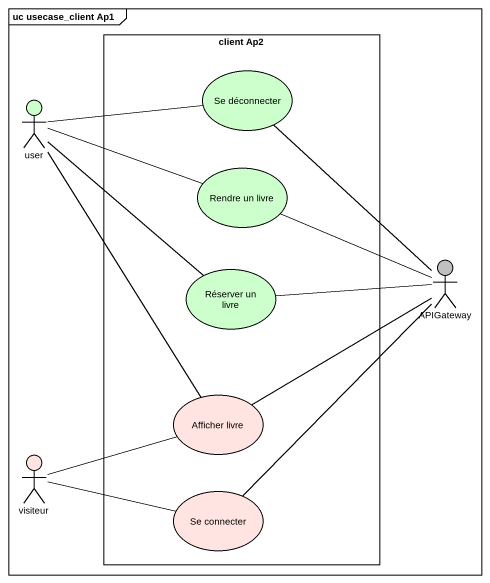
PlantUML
@startuml
mainframe uc usecase_client Ap1
rectangle "client Ap2" as client_Ap2 {
  usecase "Se déconnecter" as Se_déconnecter #CCFFCC
  usecase "Rendre un livre" as Rendre_un_livre #CCFFCC
  usecase "Réserver un livre" as Réserver_un_livre #CCFFCC
  usecase "Afficher livre" as Afficher_livre #FFE4E1
  usecase "Se connecter" as Se_connecter #FFE4E1
}
actor user #CCFFCC
actor APIGateway #C0C0C0
actor visiteur #FFE4E1
Se_déconnecter -- APIGateway
user -right- Se_déconnecter
user -right- Rendre_un_livre
user -- Réserver_un_livre
user -- Afficher_livre
Rendre_un_livre -right- APIGateway
Réserver_un_livre -right- APIGateway
Afficher_livre -right- APIGateway
visiteur -right- Afficher_livre
visiteur -right- Se_connecter
Se_connecter -up- APIGateway
@enduml
